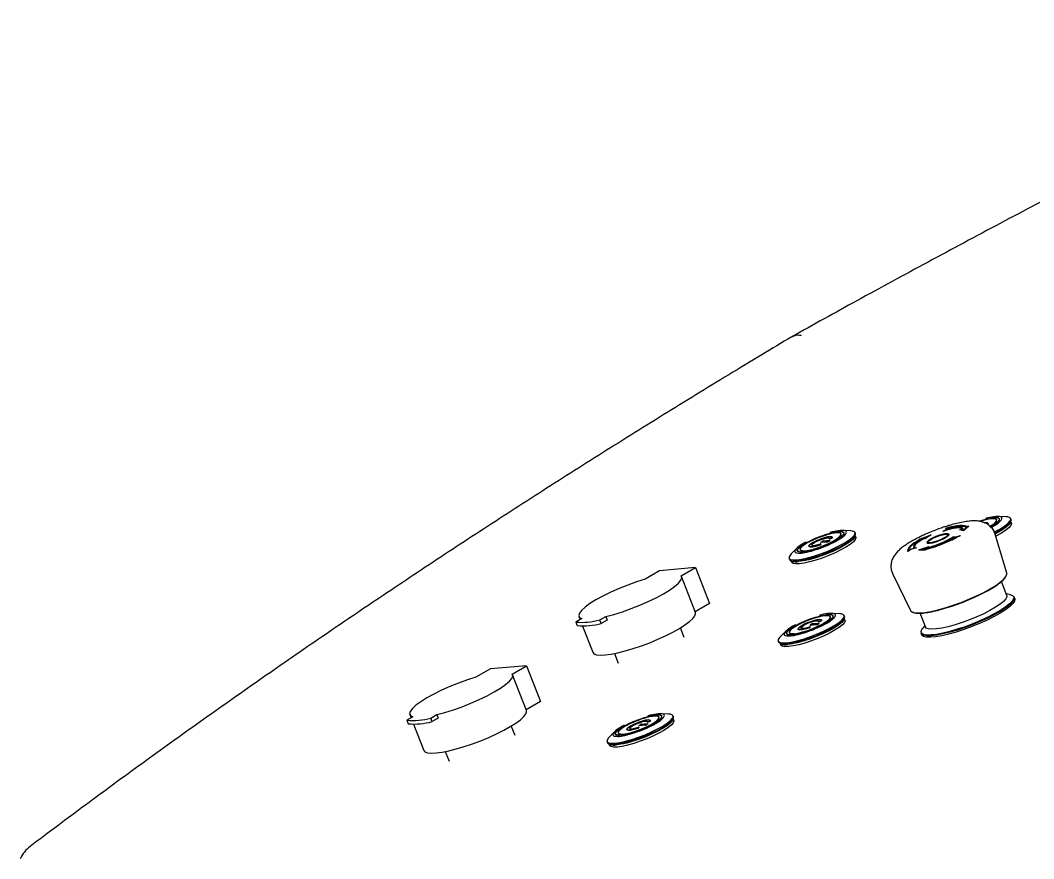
# Model space of a CAD drawing. Header units: millimetres. Extents: x -151 to 542, y -128 to 292.
# Drawn here: x 291.3 to 299.89, y 246.44 to 253.54 of the extents above; entities that cross this region are included whole.
import ezdxf

# ---------------------------------------------------------------- set-up
doc = ezdxf.new("R2010")
doc.units = ezdxf.units.MM

msp = doc.modelspace()

# ---------------------------------------------------------------- linework, layer by layer
at = {"color": 7, "linetype": 'Continuous', "lineweight": 25}
for p, q in [((299.65448, 249.33423), (299.58877, 249.33718)), ((299.33922, 249.25402), (299.29381, 249.2165)), ((299.33933, 249.25372), (299.29393, 249.2162)), ((299.33054, 249.25304), (299.32167, 249.24855)), ((299.32371, 249.24793), (299.33922, 249.25402)), ((299.33933, 249.25372), (299.33922, 249.25402)), ((299.57477, 249.30322), (299.57285, 249.30816)), ((299.6954, 249.31024), (299.69187, 249.31935)), ((299.69831, 249.2797), (299.693, 249.29339)), ((298.25667, 249.18422), (298.25475, 249.18916)), ((298.33637, 249.21523), (298.27066, 249.21819)), ((298.3773, 249.19124), (298.37376, 249.20035)), ((298.38021, 249.1607), (298.37489, 249.17439)), ((298.9202, 249.14501), (299.01754, 249.18176)), ((298.93802, 249.14948), (298.99792, 249.17209)), ((298.93904, 249.14951), (298.99677, 249.17131)), ((299.01754, 249.18176), (298.9659, 249.14659)), ((299.01766, 249.18146), (298.96602, 249.14629)), ((298.99792, 249.17209), (298.96614, 249.15045)), ((299.01754, 249.18176), (299.01766, 249.18146)), ((299.12117, 249.21096), (299.15465, 249.23075)), ((299.12129, 249.21066), (299.12117, 249.21096)), ((299.15465, 249.23075), (299.14016, 249.23621)), ((299.14016, 249.23621), (299.14028, 249.2359)), ((299.15439, 249.23059), (299.14028, 249.2359)), ((299.14241, 249.22044), (299.1654, 249.23403)), ((299.14381, 249.2209), (299.16552, 249.23373)), ((299.1654, 249.23403), (299.15551, 249.23775)), ((299.1654, 249.23403), (299.16552, 249.23373)), ((299.16893, 249.18625), (299.16881, 249.18656)), ((299.20521, 249.16141), (299.21209, 249.15658)), ((299.20521, 249.16141), (299.20533, 249.16111)), ((299.20533, 249.16111), (299.21221, 249.15628)), ((299.20988, 249.1684), (299.2199, 249.16136)), ((299.21209, 249.15658), (299.24343, 249.16651)), ((299.21221, 249.15628), (299.24184, 249.16566)), ((299.2199, 249.16136), (299.26584, 249.17591)), ((299.26168, 249.22354), (299.27719, 249.22964)), ((299.29381, 249.2165), (299.26168, 249.22354)), ((299.2618, 249.22324), (299.26168, 249.22354)), ((299.29393, 249.2162), (299.2618, 249.22324)), ((299.26584, 249.17591), (299.26596, 249.17561)), ((299.27509, 249.22654), (299.28658, 249.23106)), ((299.29486, 249.22221), (299.27509, 249.22654)), ((299.27566, 249.22642), (299.2867, 249.23076)), ((299.28615, 249.23484), (299.28603, 249.23514)), ((299.28615, 249.23484), (299.2867, 249.23076)), ((299.2867, 249.23076), (299.28658, 249.23106)), ((299.29381, 249.2165), (299.29393, 249.2162)), ((299.3228, 249.2453), (299.29486, 249.22221)), ((299.31567, 249.2425), (299.3228, 249.2453)), ((299.31567, 249.2425), (299.31579, 249.24219)), ((299.31579, 249.24219), (299.32199, 249.24463)), ((299.65876, 248.85642), (299.56176, 249.18561)), ((297.95216, 249.11057), (297.95739, 249.11322)), ((298.00738, 249.09411), (298.00896, 249.09004)), ((298.08432, 249.10092), (298.08356, 249.10288)), ((298.08358, 249.10279), (298.08372, 249.10058)), ((298.08513, 249.10337), (298.08528, 249.10116)), ((298.14065, 249.12254), (298.08554, 249.11761)), ((298.08633, 249.12056), (298.09458, 249.12532)), ((298.08672, 249.11829), (298.14183, 249.12322)), ((298.08735, 249.12065), (298.0956, 249.12541)), ((298.15951, 249.13343), (298.1044, 249.1285)), ((298.10558, 249.12918), (298.16069, 249.13411)), ((298.15888, 249.13107), (298.15063, 249.12631)), ((298.1599, 249.13116), (298.15165, 249.1264)), ((298.1583, 249.14746), (298.15655, 249.15198)), ((298.17266, 249.1516), (298.1634, 249.14855)), ((298.1729, 249.15207), (298.16364, 249.14902)), ((298.86936, 249.07657), (298.86947, 249.07627)), ((298.9154, 249.05289), (298.99917, 249.08102)), ((298.92934, 249.14533), (298.9202, 249.14501)), ((298.92032, 249.14471), (298.9202, 249.14501)), ((298.92876, 249.145), (298.92032, 249.14471)), ((298.93397, 249.05685), (298.98552, 249.07416)), ((298.94222, 249.14962), (298.93802, 249.14948)), ((298.94222, 249.14962), (298.94234, 249.14932)), ((298.9659, 249.14659), (298.95676, 249.14627)), ((298.95688, 249.14597), (298.95676, 249.14627)), ((298.96602, 249.14629), (298.95688, 249.14597)), ((298.96614, 249.15045), (298.95937, 249.15022)), ((298.96602, 249.14629), (298.9659, 249.14659)), ((298.98552, 249.07416), (298.9808, 249.06988)), ((298.98235, 249.11421), (298.98247, 249.11391)), ((298.99917, 249.08102), (298.9928, 249.07524)), ((298.99929, 249.08072), (298.99342, 249.07539)), ((298.99929, 249.08072), (298.99917, 249.08102)), ((299.21209, 249.15658), (299.21221, 249.15628)), ((297.87848, 249.06602), (297.83196, 249.01952)), ((297.88651, 249.04625), (297.88852, 249.04107)), ((297.9098, 249.05533), (297.91172, 249.05039)), ((298.81871, 249.04264), (298.81883, 249.04234)), ((298.82086, 249.03873), (298.81883, 249.04234)), ((298.8522, 249.05904), (298.82074, 249.03903)), ((298.82074, 249.03903), (298.82086, 249.03873)), ((298.85232, 249.05874), (298.82086, 249.03873)), ((298.84926, 249.06054), (298.8278, 249.0469)), ((298.87913, 249.0693), (298.84926, 249.06054)), ((298.8957, 249.07179), (298.8522, 249.05904)), ((298.85232, 249.05874), (298.8522, 249.05904)), ((298.89582, 249.07148), (298.85232, 249.05874)), ((298.89582, 249.07148), (298.8957, 249.07179)), ((298.96733, 249.05212), (298.9154, 249.05289)), ((298.9154, 249.05289), (298.91551, 249.05259)), ((298.96745, 249.05182), (298.91551, 249.05259)), ((298.96593, 249.05638), (298.93397, 249.05685)), ((298.98492, 249.07361), (298.93495, 249.05684)), ((298.96886, 249.05903), (298.96593, 249.05638)), ((298.9737, 249.0579), (298.96733, 249.05212)), ((298.96745, 249.05182), (298.96733, 249.05212)), ((298.97382, 249.0576), (298.96745, 249.05182)), ((298.97382, 249.0576), (298.9737, 249.0579)), ((298.98092, 249.06957), (298.9808, 249.06988)), ((297.02304, 248.90333), (296.71686, 248.87595)), ((296.90099, 248.83287), (297.02304, 248.90333)), ((297.02304, 248.90333), (297.1409, 248.59958)), ((297.81439, 248.98332), (297.81792, 248.97421)), ((297.83106, 248.96339), (297.83637, 248.9497)), ((296.71686, 248.87595), (296.5948, 248.80549)), ((297.02218, 248.52338), (296.90433, 248.82713)), ((298.69288, 248.84849), (298.84328, 248.54002)), ((299.65989, 248.66731), (299.61423, 248.78498)), ((299.6824, 248.67624), (299.65482, 248.68036)), ((299.72729, 248.64104), (299.72265, 248.65297)), ((297.1409, 248.59958), (297.01975, 248.52964)), ((296.03419, 248.48952), (296.04451, 248.46292)), ((296.21248, 248.4603), (296.2631, 248.48952)), ((296.2631, 248.48952), (296.27488, 248.45914)), ((298.16515, 248.48188), (298.16323, 248.48682)), ((298.24486, 248.51289), (298.17915, 248.51584)), ((298.28578, 248.4889), (298.28225, 248.49801)), ((298.92331, 248.51996), (298.96999, 248.39964)), ((296.05898, 248.47127), (296.00836, 248.44205)), ((296.00836, 248.44205), (296.02014, 248.41167)), ((296.06573, 248.40824), (296.15204, 248.18578)), ((296.22427, 248.42992), (296.21248, 248.4603)), ((296.27488, 248.45914), (296.22427, 248.42992)), ((296.92572, 248.31122), (296.89411, 248.39269)), ((297.86065, 248.40823), (297.86588, 248.41088)), ((297.91587, 248.39177), (297.91745, 248.3877)), ((297.9928, 248.39858), (297.99204, 248.40054)), ((297.99206, 248.40045), (297.99221, 248.39824)), ((297.99362, 248.40103), (297.99376, 248.39882)), ((298.04914, 248.4202), (297.99403, 248.41527)), ((297.99482, 248.41822), (298.00306, 248.42298)), ((297.9952, 248.41595), (298.05032, 248.42088)), ((297.99584, 248.41831), (298.00409, 248.42307)), ((298.068, 248.43108), (298.01288, 248.42616)), ((298.01406, 248.42684), (298.06917, 248.43177)), ((298.06736, 248.42873), (298.05911, 248.42397)), ((298.06838, 248.42882), (298.06013, 248.42406)), ((298.06679, 248.44512), (298.06503, 248.44964)), ((298.08114, 248.44926), (298.07188, 248.44621)), ((298.08139, 248.44973), (298.07213, 248.44667)), ((298.28869, 248.45836), (298.28338, 248.47205)), ((298.96493, 248.41269), (298.94735, 248.39105)), ((297.78697, 248.36368), (297.74044, 248.31718)), ((297.79499, 248.34391), (297.797, 248.33873)), ((297.81829, 248.35299), (297.8202, 248.34805)), ((298.93332, 248.34672), (298.93795, 248.33478)), ((297.72287, 248.28098), (297.72641, 248.27187)), ((297.73954, 248.26105), (297.74486, 248.24735)), ((296.33474, 248.17566), (296.36635, 248.09419)), ((295.28463, 248.04472), (295.16258, 247.97426)), ((295.59082, 248.0721), (295.28463, 248.04472)), ((295.46876, 248.00164), (295.59082, 248.0721)), ((295.59082, 248.0721), (295.70867, 247.76835)), ((295.58995, 247.69215), (295.4721, 247.9959)), ((295.70867, 247.76835), (295.58752, 247.69841)), ((294.62675, 247.64004), (294.57613, 247.61082)), ((294.60196, 247.6583), (294.61229, 247.63169)), ((294.78026, 247.62907), (294.83087, 247.65829)), ((294.79204, 247.5987), (294.78026, 247.62907)), ((294.84266, 247.62792), (294.79204, 247.5987)), ((294.83087, 247.65829), (294.84266, 247.62792)), ((296.71475, 247.63109), (296.71283, 247.63603)), ((296.79446, 247.66209), (296.72875, 247.66505)), ((296.83538, 247.6381), (296.83185, 247.64721)), ((296.83829, 247.60756), (296.83298, 247.62125)), ((294.57613, 247.61082), (294.58792, 247.58044)), ((294.6335, 247.57702), (294.71981, 247.35455)), ((295.49349, 247.47999), (295.46188, 247.56146)), ((296.41025, 247.55744), (296.41548, 247.56008)), ((296.46547, 247.54097), (296.46705, 247.5369)), ((296.5424, 247.54778), (296.54164, 247.54975)), ((296.54166, 247.54965), (296.54181, 247.54744)), ((296.54322, 247.55023), (296.54336, 247.54802)), ((296.59874, 247.5694), (296.54363, 247.56447)), ((296.54442, 247.56742), (296.55266, 247.57218)), ((296.5448, 247.56515), (296.59992, 247.57008)), ((296.54544, 247.56751), (296.55369, 247.57227)), ((296.6176, 247.58029), (296.56248, 247.57536)), ((296.56366, 247.57604), (296.61877, 247.58097)), ((296.61696, 247.57793), (296.60871, 247.57317)), ((296.61798, 247.57802), (296.60973, 247.57326)), ((296.61639, 247.59433), (296.61463, 247.59884)), ((296.63074, 247.59847), (296.62148, 247.59541)), ((296.63099, 247.59893), (296.62173, 247.59588)), ((296.33657, 247.51289), (296.29004, 247.46638)), ((296.34459, 247.49311), (296.3466, 247.48794)), ((296.36789, 247.50219), (296.3698, 247.49725)), ((296.27247, 247.43018), (296.27601, 247.42107)), ((296.28914, 247.41025), (296.29446, 247.39656)), ((294.90251, 247.34443), (294.93412, 247.26296))]:
    msp.add_line(p, q, dxfattribs=at)
at = {"color": 7, "linetype": 'Continuous', "lineweight": 25, "flags": 128}
for points in [[(299.55578, 249.20549), (299.56165, 249.20853), (299.6064, 249.23344), (299.6432, 249.25743), (299.67054, 249.27951), (299.6873, 249.29878), (299.6928, 249.31445), (299.68681, 249.32588), (299.66958, 249.3326), (299.65448, 249.33423)], [(299.32371, 249.24793), (299.31543, 249.25398), (299.30234, 249.25793), (299.28465, 249.2597), (299.26267, 249.25927), (299.23677, 249.25664), (299.20738, 249.25187), (299.175, 249.24501), (299.14016, 249.23621)], [(299.15551, 249.23775), (299.18679, 249.245), (299.21563, 249.25044), (299.24157, 249.25399), (299.26421, 249.25559), (299.28321, 249.25522), (299.29826, 249.25289), (299.30914, 249.24862), (299.31567, 249.2425)], [(299.15563, 249.23745), (299.18691, 249.24469), (299.21574, 249.25013), (299.24168, 249.25368), (299.26433, 249.25529), (299.28333, 249.25492), (299.29838, 249.25258), (299.30926, 249.24832), (299.31579, 249.24219)], [(299.42272, 249.29655), (299.44955, 249.30523), (299.49364, 249.31728), (299.53231, 249.32492), (299.56331, 249.32769), (299.58484, 249.32544), (299.59566, 249.31829), (299.59512, 249.30666), (299.58327, 249.29123), (299.56079, 249.27289), (299.52899, 249.25271), (299.52388, 249.24979)], [(299.51886, 249.25385), (299.53741, 249.26553), (299.56003, 249.2829), (299.57261, 249.29765), (299.57437, 249.30886), (299.5652, 249.31582), (299.54568, 249.31809), (299.51702, 249.31552), (299.48104, 249.30829), (299.43999, 249.29685), (299.43489, 249.29523)], [(299.49821, 249.27507), (299.4956, 249.28209), (299.48214, 249.28445), (299.47123, 249.28372)], [(299.69212, 249.29178), (299.6868, 249.27793), (299.67051, 249.25919), (299.64393, 249.23772), (299.60815, 249.2144), (299.56464, 249.19018), (299.56135, 249.18847)], [(299.56407, 249.19883), (299.56519, 249.19941), (299.60994, 249.22433), (299.64674, 249.24832), (299.67408, 249.2704), (299.69084, 249.28967), (299.69634, 249.30534), (299.6954, 249.31024)], [(299.69831, 249.2797), (299.69922, 249.27494), (299.69388, 249.2597), (299.67758, 249.24097), (299.651, 249.2195), (299.61522, 249.19618), (299.57171, 249.17195), (299.56657, 249.16929)], [(297.88194, 248.96937), (297.92327, 248.97519), (297.97158, 248.98578), (298.02491, 249.00071), (298.08108, 249.01937), (298.13777, 249.041), (298.19268, 249.06471), (298.24355, 249.08953), (298.2883, 249.11444), (298.32509, 249.13843), (298.35243, 249.16051), (298.3692, 249.17978), (298.3747, 249.19545), (298.36871, 249.20688), (298.35148, 249.2136), (298.33637, 249.21523)], [(297.88548, 248.96026), (297.9268, 248.96607), (297.97512, 248.97666), (298.02845, 248.99159), (298.08461, 249.01026), (298.14131, 249.03188), (298.19621, 249.05559), (298.24708, 249.08041), (298.29183, 249.10533), (298.32863, 249.12932), (298.35597, 249.1514), (298.37273, 249.17067), (298.37823, 249.18634), (298.3773, 249.19124)], [(297.95369, 249.11071), (297.99297, 249.13156), (298.03743, 249.15186), (298.0845, 249.17045), (298.13145, 249.18623), (298.17553, 249.19828), (298.2142, 249.20592), (298.2452, 249.20869), (298.26674, 249.20644), (298.27755, 249.19929), (298.27702, 249.18766), (298.26517, 249.17223), (298.24269, 249.15389), (298.21089, 249.13371), (298.17162, 249.11286), (298.12715, 249.09255), (298.08008, 249.07397), (298.03314, 249.05819), (297.98905, 249.04613), (297.95038, 249.0385), (297.91938, 249.03573), (297.89785, 249.03798), (297.88703, 249.04513), (297.88756, 249.05676), (297.89941, 249.07219), (297.92189, 249.09053), (297.95369, 249.11071)], [(298.37401, 249.17278), (298.3687, 249.15893), (298.3524, 249.14019), (298.32582, 249.11872), (298.29004, 249.0954), (298.24654, 249.07118), (298.19708, 249.04705), (298.1437, 249.024), (298.08858, 249.00297), (298.03398, 248.98483), (297.98213, 248.97031), (297.93516, 248.96001), (297.89498, 248.95436)], [(298.38021, 249.1607), (298.38112, 249.15594), (298.37577, 249.1407), (298.35947, 249.12197), (298.33289, 249.1005), (298.29712, 249.07718), (298.25361, 249.05295), (298.20415, 249.02882), (298.15077, 249.00577), (298.09565, 248.98474), (298.04105, 248.9666), (297.9892, 248.95208), (297.94223, 248.94179), (297.90205, 248.93614)], [(297.9503, 249.04601), (297.98287, 249.05095), (298.02169, 249.06036), (298.06432, 249.07366), (298.10808, 249.09001), (298.15022, 249.10838), (298.18809, 249.12763), (298.21931, 249.14653), (298.24192, 249.1639), (298.2545, 249.17865), (298.25626, 249.18986), (298.2471, 249.19682), (298.22757, 249.19909), (298.19892, 249.19653), (298.16293, 249.18929), (298.12189, 249.17785), (298.07835, 249.1629), (298.03506, 249.1454), (297.99474, 249.12645), (297.95992, 249.10722), (297.93279, 249.08894), (297.91505, 249.07275), (297.90782, 249.05967), (297.91156, 249.05051), (297.92602, 249.04586), (297.9503, 249.04601)], [(298.1801, 249.15607), (298.1775, 249.16309), (298.16403, 249.16545), (298.14124, 249.16288), (298.11173, 249.15567), (298.07886, 249.14464), (298.04638, 249.13106), (298.01799, 249.11646), (297.99694, 249.10252), (297.98563, 249.09082), (297.98534, 249.08271), (297.99612, 249.0791), (298.01672, 249.08041), (298.0448, 249.08649), (298.07716, 249.09664)], [(299.00487, 249.10956), (299.03008, 249.1139), (299.06078, 249.12263), (299.09326, 249.13472), (299.12361, 249.14869), (299.14817, 249.16287), (299.16397, 249.17554), (299.16911, 249.18517), (299.16297, 249.19062), (299.14629, 249.19121), (299.12109, 249.18687), (299.09039, 249.17814), (299.05791, 249.16605), (299.02756, 249.15208), (299.003, 249.1379), (298.9872, 249.12523), (298.98205, 249.1156), (298.98819, 249.11015), (299.00487, 249.10956)], [(299.01194, 249.11365), (298.99633, 249.11435), (298.99142, 249.11991), (298.99788, 249.1296), (299.01483, 249.14209), (299.03999, 249.1557), (299.06995, 249.16859), (299.10068, 249.17903), (299.12801, 249.18559), (299.14827, 249.1874), (299.1587, 249.18421), (299.15792, 249.17646), (299.14601, 249.16518), (299.12459, 249.1519), (299.09655, 249.13842), (299.06568, 249.12655), (299.03615, 249.11791), (299.01194, 249.11365)], [(298.9918, 249.11753), (298.99154, 249.11961), (298.998, 249.12929), (299.01495, 249.14178), (299.04011, 249.1554), (299.07007, 249.16829), (299.1008, 249.17872), (299.12813, 249.18529), (299.14838, 249.1871), (299.15882, 249.18391), (299.15961, 249.18264)], [(299.16893, 249.18625), (299.16923, 249.18487), (299.16409, 249.17523), (299.14829, 249.16256), (299.12373, 249.14839), (299.09338, 249.13441), (299.0609, 249.12233), (299.0302, 249.1136), (299.00499, 249.10926)], [(299.27719, 249.22964), (299.27343, 249.23561), (299.26413, 249.23924), (299.2496, 249.24041), (299.23035, 249.23909), (299.20703, 249.23532), (299.18044, 249.22922), (299.15149, 249.22101), (299.12117, 249.21096)], [(299.27682, 249.23122), (299.27354, 249.2353), (299.26424, 249.23893), (299.24972, 249.24011), (299.23047, 249.23879), (299.20715, 249.23502), (299.18056, 249.22892), (299.15161, 249.22071), (299.12129, 249.21066)], [(299.28658, 249.23106), (299.28446, 249.23772), (299.27696, 249.2422), (299.26431, 249.24434), (299.2469, 249.2441), (299.22529, 249.24147), (299.20013, 249.23654), (299.17222, 249.22946), (299.14241, 249.22044)], [(298.07771, 249.10211), (298.04875, 249.09329), (298.02494, 249.08891), (298.00994, 249.08965), (298.00607, 249.09539), (298.01392, 249.10526), (298.03228, 249.11774), (298.05833, 249.1309), (298.08806, 249.14272), (298.1169, 249.1514), (298.14043, 249.15558), (298.15501, 249.15463), (298.15842, 249.1487)], [(298.08358, 249.10279), (298.08345, 249.10302), (298.08311, 249.10317), (298.08257, 249.10322), (298.08185, 249.10317), (298.08097, 249.10303), (298.07996, 249.1028), (298.07886, 249.10249), (298.07771, 249.10211)], [(298.08735, 249.12065), (298.08651, 249.12013), (298.08586, 249.11964), (298.08542, 249.1192), (298.08521, 249.11883), (298.08525, 249.11855), (298.08552, 249.11836), (298.08601, 249.11827), (298.08672, 249.11829)], [(298.15842, 249.1487), (298.15843, 249.14843), (298.15866, 249.14823), (298.15909, 249.14813), (298.15972, 249.14813), (298.16052, 249.14822), (298.16146, 249.1484), (298.16252, 249.14867), (298.16364, 249.14902)], [(298.15888, 249.13107), (298.15972, 249.13159), (298.16037, 249.13208), (298.16081, 249.13252), (298.16102, 249.13289), (298.16098, 249.13317), (298.16071, 249.13336), (298.16022, 249.13344), (298.15951, 249.13343)], [(298.92934, 249.14533), (298.90083, 249.12855), (298.87592, 249.11225), (298.85505, 249.09673), (298.83856, 249.08223), (298.82672, 249.069), (298.81974, 249.05726), (298.81774, 249.04722), (298.82074, 249.03903)], [(298.8278, 249.0469), (298.82748, 249.05545), (298.83163, 249.0656), (298.84019, 249.07717), (298.85303, 249.09), (298.86994, 249.10389), (298.89067, 249.1186), (298.91489, 249.13393), (298.94222, 249.14962)], [(298.82792, 249.04659), (298.8276, 249.05515), (298.83175, 249.06529), (298.84031, 249.07687), (298.85315, 249.0897), (298.87006, 249.10358), (298.89079, 249.1183), (298.91501, 249.13363), (298.94234, 249.14932)], [(298.95937, 249.15022), (298.93373, 249.13661), (298.91153, 249.12325), (298.89344, 249.11055), (298.88004, 249.09889), (298.87173, 249.08865), (298.86877, 249.08013), (298.87127, 249.07362), (298.87913, 249.0693)], [(298.87925, 249.06899), (298.87138, 249.07331), (298.86947, 249.07627)], [(298.95688, 249.14597), (298.93239, 249.13249), (298.91173, 249.11941), (298.89559, 249.10717), (298.88453, 249.09619), (298.87893, 249.08685), (298.8788, 249.07989)], [(298.95676, 249.14627), (298.93227, 249.1328), (298.91161, 249.11972), (298.89547, 249.10747), (298.88441, 249.09649), (298.87881, 249.08715), (298.87886, 249.07976), (298.88455, 249.07458), (298.8957, 249.07179)], [(299.00499, 249.10926), (298.98831, 249.10985), (298.98247, 249.11391)], [(297.83196, 249.01952), (297.82596, 249.01312), (297.81477, 248.99556), (297.81502, 248.98194), (297.82669, 248.97282), (297.84931, 248.96857), (297.88194, 248.96937)], [(297.81792, 248.97421), (297.81855, 248.97283), (297.83022, 248.96371), (297.85284, 248.95946), (297.88548, 248.96026)], [(297.90205, 248.93614), (297.87032, 248.93536), (297.84833, 248.93949), (297.83698, 248.94835), (297.83637, 248.9497)], [(296.2631, 248.48952), (296.3312, 248.50751), (296.40329, 248.52985), (296.47728, 248.5559), (296.55104, 248.58491), (296.62244, 248.61603), (296.68941, 248.64838), (296.75004, 248.68101), (296.80256, 248.71299), (296.84547, 248.74339), (296.87751, 248.77133), (296.89778, 248.79602), (296.90568, 248.81673), (296.90099, 248.83287)], [(299.51829, 248.7237), (299.56555, 248.75276), (299.60421, 248.78038), (299.63322, 248.8058), (299.65179, 248.82832), (299.65941, 248.84734), (299.65876, 248.85642)], [(296.5948, 248.80549), (296.52223, 248.78244), (296.44812, 248.75581), (296.37463, 248.72637), (296.30386, 248.69496), (296.23787, 248.6625), (296.17856, 248.62991), (296.12763, 248.59815), (296.08656, 248.56812), (296.05654, 248.54069), (296.03843, 248.51666), (296.03275, 248.49672), (296.03966, 248.48144), (296.05898, 248.47127)], [(298.84328, 248.54002), (298.84498, 248.53716), (298.85957, 248.52661), (298.88483, 248.52077), (298.92006, 248.51982), (298.9643, 248.52378), (299.01634, 248.53253), (299.07477, 248.54585), (299.13799, 248.56336), (299.20428, 248.5846), (299.27183, 248.60898), (299.33879, 248.63583), (299.40335, 248.66442), (299.46373, 248.69398), (299.51829, 248.7237)], [(299.6824, 248.67624), (299.68562, 248.67571), (299.70733, 248.66848), (299.71808, 248.65655), (299.71754, 248.64025), (299.70575, 248.62006), (299.68303, 248.59655), (299.65004, 248.57041), (299.60772, 248.54239), (299.55731, 248.51328), (299.50024, 248.48394), (299.43816, 248.45519), (299.37285, 248.42788), (299.3062, 248.40278), (299.24011, 248.38062), (299.1765, 248.36204), (299.11719, 248.34757), (299.06389, 248.33762), (299.01812, 248.33248), (298.98122, 248.33231), (298.95424, 248.3371), (298.93795, 248.34671), (298.93282, 248.36088), (298.93901, 248.37919), (298.94735, 248.39105)], [(299.72265, 248.65297), (299.72281, 248.65256), (299.72227, 248.63615), (299.71039, 248.61582), (299.68751, 248.59215), (299.65429, 248.56582), (299.61168, 248.5376), (299.5609, 248.50829), (299.50343, 248.47873), (299.44091, 248.44979), (299.37514, 248.42228), (299.30802, 248.39701), (299.24147, 248.37469), (299.17741, 248.35598), (299.11768, 248.3414), (299.064, 248.33138), (299.01791, 248.32621), (298.98075, 248.32603), (298.95357, 248.33086), (298.93717, 248.34054), (298.93332, 248.34672)], [(299.65989, 248.66731), (299.66062, 248.65664), (299.65203, 248.63864), (299.6326, 248.61726), (299.60295, 248.59318), (299.56406, 248.56719), (299.51715, 248.54011), (299.46375, 248.51282), (299.40556, 248.48619), (299.34446, 248.46108), (299.28241, 248.4383), (299.22141, 248.41858), (299.16341, 248.40255), (299.11029, 248.39073), (299.06374, 248.3835), (299.02526, 248.38108), (298.9961, 248.38357), (298.97718, 248.39087), (298.96999, 248.39964)], [(299.72729, 248.64104), (299.72837, 248.63692), (299.72499, 248.61948), (299.71031, 248.59825), (299.68477, 248.57385), (299.6491, 248.54697), (299.60433, 248.5184), (299.55173, 248.48895), (299.49284, 248.45947), (299.42933, 248.43081), (299.36304, 248.40379), (299.29588, 248.37919), (299.22978, 248.35772), (299.16663, 248.33999), (299.10826, 248.32652), (299.05634, 248.31769), (299.01237, 248.31376), (298.97761, 248.31484), (298.95307, 248.32089), (298.93944, 248.33176), (298.93795, 248.33478)], [(296.15204, 248.18578), (296.16215, 248.17401), (296.18364, 248.16579), (296.21558, 248.16245), (296.25713, 248.16408), (296.30721, 248.17064), (296.36453, 248.18196), (296.42762, 248.19775), (296.49483, 248.21759), (296.56442, 248.24097), (296.6346, 248.2673), (296.70356, 248.29588), (296.7695, 248.32598), (296.83072, 248.35682), (296.88564, 248.3876), (296.93284, 248.41753), (296.9711, 248.44583), (296.99942, 248.47177), (297.01707, 248.49468), (297.0236, 248.51396), (297.02218, 248.52338)], [(297.79043, 248.26703), (297.83175, 248.27285), (297.88007, 248.28343), (297.9334, 248.29837), (297.98956, 248.31703), (298.04626, 248.33866), (298.10116, 248.36237), (298.15203, 248.38719), (298.19678, 248.4121), (298.23358, 248.43609), (298.26092, 248.45817), (298.27768, 248.47744), (298.28318, 248.49311), (298.27719, 248.50454), (298.25996, 248.51126), (298.24486, 248.51289)], [(297.79396, 248.25792), (297.83529, 248.26373), (297.8836, 248.27432), (297.93693, 248.28925), (297.9931, 248.30791), (298.04979, 248.32954), (298.1047, 248.35325), (298.15557, 248.37807), (298.20032, 248.40299), (298.23711, 248.42698), (298.26445, 248.44906), (298.28122, 248.46833), (298.28672, 248.484), (298.28578, 248.4889)], [(297.86218, 248.40837), (297.90145, 248.42922), (297.94591, 248.44952), (297.99299, 248.46811), (298.03993, 248.48388), (298.08402, 248.49594), (298.12268, 248.50358), (298.15369, 248.50635), (298.17522, 248.5041), (298.18603, 248.49695), (298.1855, 248.48532), (298.17365, 248.46989), (298.15117, 248.45155), (298.11937, 248.43137), (298.0801, 248.41052), (298.03564, 248.39021), (297.98856, 248.37163), (297.94162, 248.35585), (297.89753, 248.34379), (297.85887, 248.33616), (297.82786, 248.33338), (297.80633, 248.33564), (297.79552, 248.34279), (297.79605, 248.35442), (297.8079, 248.36985), (297.83038, 248.38819), (297.86218, 248.40837)], [(297.85878, 248.34367), (297.89136, 248.34861), (297.93018, 248.35802), (297.97281, 248.37132), (298.01656, 248.38767), (298.0587, 248.40604), (298.09657, 248.42528), (298.12779, 248.44419), (298.15041, 248.46156), (298.16299, 248.47631), (298.16475, 248.48752), (298.15558, 248.49448), (298.13605, 248.49675), (298.1074, 248.49418), (298.07142, 248.48695), (298.03037, 248.47551), (297.98683, 248.46056), (297.94354, 248.44306), (297.90322, 248.42411), (297.8684, 248.40488), (297.84127, 248.3866), (297.82353, 248.37041), (297.81631, 248.35733), (297.82004, 248.34817), (297.8345, 248.34352), (297.85878, 248.34367)], [(298.2825, 248.47044), (298.27718, 248.45659), (298.26089, 248.43785), (298.23431, 248.41638), (298.19853, 248.39306), (298.15502, 248.36884), (298.10557, 248.34471), (298.05219, 248.32166), (297.99707, 248.30063), (297.94246, 248.28248), (297.89061, 248.26797), (297.84364, 248.25767), (297.80346, 248.25202)], [(298.28869, 248.45836), (298.2896, 248.4536), (298.28425, 248.43836), (298.26796, 248.41963), (298.24138, 248.39816), (298.2056, 248.37484), (298.16209, 248.35061), (298.11264, 248.32648), (298.05926, 248.30343), (298.00414, 248.2824), (297.94953, 248.26426), (297.89768, 248.24974), (297.85071, 248.23945), (297.81054, 248.2338)], [(298.08859, 248.45372), (298.08598, 248.46075), (298.07252, 248.46311), (298.04973, 248.46054), (298.02021, 248.45333), (297.98734, 248.4423), (297.95486, 248.42871), (297.92648, 248.41412), (297.90543, 248.40018), (297.89411, 248.38848), (297.89383, 248.38037), (297.9046, 248.37676), (297.9252, 248.37807), (297.95329, 248.38415), (297.98564, 248.3943)], [(297.9862, 248.39977), (297.95723, 248.39095), (297.93342, 248.38657), (297.91843, 248.38731), (297.91456, 248.39305), (297.92241, 248.40292), (297.94076, 248.4154), (297.96681, 248.42856), (297.99654, 248.44038), (298.02539, 248.44905), (298.04891, 248.45324), (298.0635, 248.45229), (298.0669, 248.44636)], [(297.99206, 248.40045), (297.99193, 248.40068), (297.99159, 248.40083), (297.99105, 248.40088), (297.99033, 248.40083), (297.98945, 248.40069), (297.98845, 248.40046), (297.98735, 248.40015), (297.9862, 248.39977)], [(297.99584, 248.41831), (297.99499, 248.41778), (297.99434, 248.41729), (297.9939, 248.41686), (297.9937, 248.41649), (297.99373, 248.41621), (297.994, 248.41602), (297.9945, 248.41593), (297.9952, 248.41595)], [(298.0669, 248.44636), (298.06691, 248.44608), (298.06714, 248.44589), (298.06758, 248.44579), (298.06821, 248.44579), (298.06901, 248.44588), (298.06995, 248.44606), (298.071, 248.44633), (298.07213, 248.44667)], [(298.06736, 248.42873), (298.06821, 248.42925), (298.06886, 248.42974), (298.06929, 248.43018), (298.0695, 248.43055), (298.06947, 248.43083), (298.0692, 248.43102), (298.0687, 248.4311), (298.068, 248.43108)], [(297.74044, 248.31718), (297.73444, 248.31077), (297.72326, 248.29322), (297.7235, 248.2796), (297.73517, 248.27048), (297.75779, 248.26623), (297.79043, 248.26703)], [(297.72641, 248.27187), (297.72704, 248.27048), (297.73871, 248.26137), (297.76133, 248.25712), (297.79396, 248.25792)], [(297.81054, 248.2338), (297.7788, 248.23302), (297.75681, 248.23715), (297.74547, 248.24601), (297.74486, 248.24735)], [(295.16258, 247.97426), (295.09, 247.95121), (295.01589, 247.92458), (294.9424, 247.89514), (294.87163, 247.86373), (294.80564, 247.83127), (294.74633, 247.79868), (294.6954, 247.76692), (294.65434, 247.73689), (294.62431, 247.70947), (294.6062, 247.68544), (294.60052, 247.66549), (294.60744, 247.65021), (294.62675, 247.64004)], [(294.83087, 247.65829), (294.89898, 247.67628), (294.97106, 247.69863), (295.04505, 247.72468), (295.11881, 247.75368), (295.19021, 247.78481), (295.25719, 247.81715), (295.31781, 247.84978), (295.37033, 247.88176), (295.41324, 247.91216), (295.44529, 247.94011), (295.46555, 247.96479), (295.47346, 247.9855), (295.46876, 248.00164)], [(294.71981, 247.35455), (294.72992, 247.34278), (294.75142, 247.33456), (294.78335, 247.33122), (294.8249, 247.33285), (294.87498, 247.33941), (294.93231, 247.35073), (294.99539, 247.36652), (295.0626, 247.38636), (295.13219, 247.40975), (295.20238, 247.43607), (295.27133, 247.46465), (295.33727, 247.49475), (295.3985, 247.52559), (295.45342, 247.55638), (295.50062, 247.5863), (295.53887, 247.6146), (295.56719, 247.64054), (295.58484, 247.66345), (295.59137, 247.68273), (295.58995, 247.69215)], [(296.34003, 247.41623), (296.38135, 247.42205), (296.42967, 247.43264), (296.483, 247.44757), (296.53916, 247.46623), (296.59586, 247.48786), (296.65076, 247.51157), (296.70163, 247.53639), (296.74638, 247.5613), (296.78318, 247.58529), (296.81052, 247.60738), (296.82728, 247.62664), (296.83278, 247.64231), (296.82679, 247.65374), (296.80956, 247.66046), (296.79446, 247.66209)], [(296.34356, 247.40712), (296.38489, 247.41294), (296.4332, 247.42352), (296.48653, 247.43846), (296.5427, 247.45712), (296.59939, 247.47875), (296.6543, 247.50246), (296.70517, 247.52728), (296.74992, 247.55219), (296.78671, 247.57618), (296.81405, 247.59826), (296.83082, 247.61753), (296.83632, 247.6332), (296.83538, 247.6381)], [(296.41178, 247.55757), (296.45105, 247.57842), (296.49551, 247.59873), (296.54259, 247.61731), (296.58953, 247.63309), (296.63362, 247.64515), (296.67228, 247.65278), (296.70329, 247.65555), (296.72482, 247.6533), (296.73563, 247.64615), (296.7351, 247.63452), (296.72325, 247.61909), (296.70077, 247.60075), (296.66897, 247.58057), (296.6297, 247.55972), (296.58524, 247.53942), (296.53816, 247.52083), (296.49122, 247.50505), (296.44713, 247.493), (296.40847, 247.48536), (296.37746, 247.48259), (296.35593, 247.48484), (296.34512, 247.49199), (296.34565, 247.50362), (296.3575, 247.51905), (296.37998, 247.53739), (296.41178, 247.55757)], [(296.8321, 247.61964), (296.82678, 247.60579), (296.81049, 247.58705), (296.78391, 247.56559), (296.74813, 247.54226), (296.70462, 247.51804), (296.65517, 247.49391), (296.60179, 247.47086), (296.54667, 247.44983), (296.49206, 247.43169), (296.44021, 247.41717), (296.39324, 247.40688), (296.35306, 247.40122)], [(296.40838, 247.49287), (296.44096, 247.49781), (296.47978, 247.50722), (296.52241, 247.52052), (296.56616, 247.53687), (296.6083, 247.55525), (296.64617, 247.57449), (296.67739, 247.59339), (296.70001, 247.61076), (296.71259, 247.62552), (296.71435, 247.63672), (296.70518, 247.64368), (296.68565, 247.64595), (296.657, 247.64339), (296.62102, 247.63616), (296.57997, 247.62471), (296.53643, 247.60977), (296.49314, 247.59227), (296.45282, 247.57331), (296.418, 247.55409), (296.39087, 247.5358), (296.37313, 247.51961), (296.36591, 247.50653), (296.36964, 247.49737), (296.3841, 247.49272), (296.40838, 247.49287)], [(296.83829, 247.60756), (296.8392, 247.6028), (296.83385, 247.58756), (296.81756, 247.56883), (296.79098, 247.54736), (296.7552, 247.52404), (296.71169, 247.49982), (296.66224, 247.47568), (296.60886, 247.45263), (296.55374, 247.43161), (296.49913, 247.41346), (296.44729, 247.39895), (296.40031, 247.38865), (296.36014, 247.383)], [(296.63819, 247.60293), (296.63558, 247.60995), (296.62212, 247.61232), (296.59933, 247.60974), (296.56981, 247.60253), (296.53694, 247.59151), (296.50446, 247.57792), (296.47608, 247.56332), (296.45503, 247.54938), (296.44371, 247.53769), (296.44343, 247.52957), (296.4542, 247.52596), (296.4748, 247.52727), (296.50289, 247.53335), (296.53524, 247.5435)], [(296.5358, 247.54898), (296.50683, 247.54015), (296.48302, 247.53577), (296.46803, 247.53651), (296.46416, 247.54226), (296.47201, 247.55213), (296.49036, 247.5646), (296.51641, 247.57776), (296.54614, 247.58959), (296.57499, 247.59826), (296.59851, 247.60244), (296.6131, 247.6015), (296.6165, 247.59556)], [(296.54166, 247.54965), (296.54153, 247.54989), (296.54119, 247.55003), (296.54065, 247.55008), (296.53993, 247.55003), (296.53905, 247.54989), (296.53805, 247.54967), (296.53695, 247.54936), (296.5358, 247.54898)], [(296.54544, 247.56751), (296.54459, 247.56699), (296.54394, 247.5665), (296.5435, 247.56606), (296.5433, 247.56569), (296.54333, 247.56541), (296.5436, 247.56522), (296.5441, 247.56514), (296.5448, 247.56515)], [(296.6165, 247.59556), (296.61651, 247.59529), (296.61674, 247.5951), (296.61718, 247.595), (296.61781, 247.59499), (296.61861, 247.59508), (296.61955, 247.59526), (296.6206, 247.59553), (296.62173, 247.59588)], [(296.61696, 247.57793), (296.61781, 247.57846), (296.61846, 247.57895), (296.61889, 247.57938), (296.6191, 247.57975), (296.61907, 247.58003), (296.6188, 247.58022), (296.6183, 247.58031), (296.6176, 247.58029)], [(296.29004, 247.46638), (296.28404, 247.45998), (296.27286, 247.44242), (296.2731, 247.4288), (296.28477, 247.41968), (296.30739, 247.41543), (296.34003, 247.41623)], [(296.27601, 247.42107), (296.27664, 247.41969), (296.28831, 247.41057), (296.31093, 247.40632), (296.34356, 247.40712)], [(296.36014, 247.383), (296.3284, 247.38222), (296.30641, 247.38635), (296.29507, 247.39522), (296.29446, 247.39656)]]:
    msp.add_lwpolyline(points, dxfattribs=at)
at = {"color": 7, "linetype": 'Continuous', "lineweight": 25}
for centre, radius, start, end in [((298.61393, 250.3703), 1.35846, 285.145765, 297.606606), ((298.60405, 250.39357), 1.38588, 285.469659, 298.52394), ((298.60417, 250.39327), 1.38588, 285.469659, 298.52394), ((298.80939, 249.81092), 0.76062, 283.023741, 301.358599), ((298.80951, 249.81062), 0.76062, 283.023741, 301.358599), ((298.83447, 249.74365), 0.68691, 283.326844, 303.128819), ((298.07474, 249.1081), 0.01171, 281.926881, 320.079835), ((298.10828, 249.10335), 0.02544, 98.777932, 119.890465), ((298.13795, 249.14837), 0.02544, 278.777932, 299.890465), ((298.16953, 249.16661), 0.01493, 283.05265, 315.071459), ((297.87457, 249.0532), 0.10093, 248.964281, 281.667818), ((296.05987, 249.01648), 0.57673, 264.875369, 285.343667), ((296.07166, 248.9861), 0.57673, 264.875369, 285.343667), ((297.98322, 248.40576), 0.01171, 281.926881, 320.079835), ((298.01676, 248.40101), 0.02544, 98.777932, 119.890465), ((298.04643, 248.44602), 0.02544, 278.777932, 299.890465), ((298.07802, 248.46427), 0.01493, 283.05265, 315.071459), ((297.78305, 248.35086), 0.10093, 248.964281, 281.667818), ((294.62765, 248.18525), 0.57673, 264.875369, 285.343667), ((294.63943, 248.15487), 0.57673, 264.875369, 285.343667), ((296.53282, 247.55496), 0.01171, 281.926881, 320.079835), ((296.56636, 247.55022), 0.02544, 98.777932, 119.890465), ((296.59604, 247.59523), 0.02544, 278.777932, 299.890465), ((296.62762, 247.61347), 0.01493, 283.05265, 315.071459), ((296.33265, 247.50007), 0.10093, 248.964281, 281.667818), ((291.54517, 246.3274), 0.26667, 127.065109, 155.809725)]:
    msp.add_arc(centre, radius, start, end, dxfattribs=at)
for points, knots in [([(302.99664, 253.54139), (302.91756, 253.50315), (302.62156, 253.36), (302.11497, 253.10968), (301.47701, 252.79051), (300.84585, 252.46913), (300.22111, 252.14578), (299.60295, 251.82047), (298.99162, 251.49319), (298.40328, 251.17334), (298.02223, 250.96168), (297.83999, 250.86045)], [0, 0, 0, 0, 0.0440338, 0.1648347, 0.285617, 0.4063832, 0.5271358, 0.6478774, 0.7686106, 0.889338, 1, 1, 1, 1]), ([(297.83745, 250.85909), (297.75316, 250.8086), (297.48038, 250.6452), (297.02459, 250.36774), (296.47275, 250.02621), (295.92853, 249.68318), (295.39183, 249.33874), (294.86276, 248.99291), (294.34141, 248.64575), (293.82784, 248.29732), (293.32215, 247.94764), (292.82435, 247.59679), (292.33472, 247.24478), (291.85379, 246.89265), (291.54051, 246.65739), (291.38445, 246.54019)], [0, 0, 0, 0, 0.0359215, 0.1162361, 0.1965582, 0.2768904, 0.3572343, 0.4375917, 0.5179643, 0.5983538, 0.6787619, 0.7591902, 0.8396404, 0.9201141, 1, 1, 1, 1]), ([(297.91782, 250.86871), (297.91723, 250.86884), (297.90116, 250.87249), (297.87128, 250.87542), (297.84937, 250.86251), (297.83894, 250.85637)], [0, 0, 0, 0, 0.0194848, 0.53326, 1, 1, 1, 1]), ([(299.56539, 249.33646), (299.54499, 249.33413), (299.51995, 249.33127), (299.48578, 249.32064), (299.47943, 249.31867)], [0, 0, 0, 0, 0.8144113, 1, 1, 1, 1]), ([(299.52662, 249.24556), (299.5323, 249.24837), (299.56318, 249.26368), (299.59978, 249.29078), (299.6237, 249.3194), (299.61399, 249.33718), (299.58159, 249.3367), (299.56539, 249.33646)], [0, 0, 0, 0, 0.0532748, 0.2899561, 0.5266374, 0.7633187, 1, 1, 1, 1]), ([(299.56117, 249.18559), (299.55742, 249.19638), (299.5492, 249.22002), (299.52538, 249.24973), (299.49535, 249.2732), (299.46162, 249.2887), (299.42347, 249.29768), (299.38357, 249.29999), (299.33885, 249.2973), (299.28968, 249.29011), (299.23744, 249.27886), (299.18894, 249.26591), (299.14865, 249.25372), (299.11056, 249.24115), (299.07772, 249.22946), (299.05637, 249.22127), (299.04915, 249.21851)], [0, 0, 0, 0, 0.0554115, 0.1214813, 0.1838137, 0.2487995, 0.3222582, 0.4178365, 0.5056599, 0.6020338, 0.7035627, 0.7842681, 0.845126, 0.8988315, 0.9657785, 1, 1, 1, 1]), ([(299.51369, 249.25134), (299.5291, 249.26107), (299.55994, 249.28054), (299.57727, 249.30331), (299.56898, 249.31683), (299.53445, 249.31848), (299.48651, 249.31058), (299.44945, 249.29876), (299.43466, 249.29405)], [0, 0, 0, 0, 0.1765507, 0.3531015, 0.5296522, 0.706203, 0.8827537, 1, 1, 1, 1]), ([(299.46929, 249.28396), (299.4695, 249.284), (299.47773, 249.28562), (299.48861, 249.28535), (299.50001, 249.2829), (299.49984, 249.27804), (299.49976, 249.2756)], [0, 0, 0, 0, 0.00886756, 0.33924504, 0.66962252, 1, 1, 1, 1]), ([(299.53858, 249.32577), (299.54269, 249.32656), (299.56766, 249.33132), (299.59085, 249.32894), (299.59379, 249.32002), (299.5949, 249.31664)], [0, 0, 0, 0, 0.1091309, 0.6625001, 1, 1, 1, 1]), ([(298.24728, 249.21746), (298.22689, 249.21513), (298.20185, 249.21227), (298.16767, 249.20164), (298.16133, 249.19967)], [0, 0, 0, 0, 0.8144113, 1, 1, 1, 1]), ([(298.22047, 249.20677), (298.22459, 249.20756), (298.24955, 249.21232), (298.27274, 249.20994), (298.27568, 249.20102), (298.27679, 249.19764)], [0, 0, 0, 0, 0.1091309, 0.6625001, 1, 1, 1, 1]), ([(299.04915, 249.21851), (299.02885, 249.21038), (299.00044, 249.19902), (298.96018, 249.18114), (298.92738, 249.16578), (298.89065, 249.14725), (298.8551, 249.12781), (298.82124, 249.10752), (298.78976, 249.08651), (298.76065, 249.06432), (298.73381, 249.03995), (298.71065, 249.01296), (298.69237, 248.98226), (298.6806, 248.94912), (298.67652, 248.91321), (298.68011, 248.87821), (298.68961, 248.85775), (298.69378, 248.84877)], [0, 0, 0, 0, 0.0965815, 0.135119, 0.1984922, 0.2629475, 0.3310131, 0.4009925, 0.4726786, 0.5465091, 0.6240386, 0.7042326, 0.7703821, 0.8305378, 0.8904831, 0.9519628, 1, 1, 1, 1]), ([(297.96106, 249.12038), (297.95365, 249.11673), (297.92091, 249.10057), (297.88279, 249.07263), (297.85901, 249.04402), (297.86869, 249.02624), (297.9011, 249.02672), (297.9173, 249.02696)], [0, 0, 0, 0, 0.0681651, 0.3011238, 0.5340825, 0.7670413, 1, 1, 1, 1]), ([(297.89255, 248.95691), (297.91911, 248.96091), (297.97224, 248.9689), (298.05886, 248.99407), (298.10794, 249.01418), (298.1217, 249.01982)], [0, 0, 0, 0, 0.4184849, 0.8369699, 1, 1, 1, 1]), ([(297.83816, 248.96211), (297.83857, 248.96134), (297.84277, 248.95336), (297.86894, 248.95522), (297.89255, 248.95691)], [0, 0, 0, 0, 0.09745237, 1, 1, 1, 1]), ([(299.5163, 248.71805), (299.53529, 248.72948), (299.57328, 248.75235), (299.61452, 248.78396), (299.64057, 248.80856), (299.64622, 248.8203), (299.64818, 248.82438)], [0, 0, 0, 0, 0.2831631, 0.5663263, 0.8494894, 1, 1, 1, 1]), ([(298.8635, 248.52754), (298.86547, 248.52592), (298.87266, 248.51997), (298.90058, 248.51649), (298.94572, 248.5174), (299.00362, 248.52552), (299.07082, 248.54002), (299.14507, 248.56048), (299.22342, 248.58609), (299.30295, 248.61587), (299.38033, 248.64865), (299.45354, 248.68325), (299.49538, 248.70645), (299.5163, 248.71805)], [0, 0, 0, 0, 0.03629011, 0.1326611, 0.22903209, 0.32540308, 0.42177407, 0.51814506, 0.61451604, 0.71088703, 0.80725802, 0.90362901, 1, 1, 1, 1]), ([(298.15577, 248.51512), (298.13537, 248.51279), (298.11033, 248.50993), (298.07616, 248.4993), (298.06981, 248.49733)], [0, 0, 0, 0, 0.81441132, 1, 1, 1, 1]), ([(298.12896, 248.50443), (298.13307, 248.50521), (298.15804, 248.50997), (298.18123, 248.5076), (298.18416, 248.49868), (298.18528, 248.49529)], [0, 0, 0, 0, 0.1091309, 0.6625001, 1, 1, 1, 1]), ([(297.86904, 248.41779), (297.8618, 248.41421), (297.82925, 248.39815), (297.79129, 248.37029), (297.76749, 248.34168), (297.77717, 248.3239), (297.80958, 248.32438), (297.82578, 248.32462)], [0, 0, 0, 0, 0.0666772, 0.3000079, 0.5333386, 0.7666693, 1, 1, 1, 1]), ([(297.80103, 248.25457), (297.8276, 248.25856), (297.88072, 248.26656), (297.96734, 248.29172), (298.01643, 248.31184), (298.03019, 248.31748)], [0, 0, 0, 0, 0.4184849, 0.8369699, 1, 1, 1, 1]), ([(297.74664, 248.25977), (297.74705, 248.259), (297.75126, 248.25101), (297.77742, 248.25288), (297.80103, 248.25457)], [0, 0, 0, 0, 0.0974524, 1, 1, 1, 1]), ([(296.70537, 247.66432), (296.68497, 247.66199), (296.65993, 247.65913), (296.62576, 247.6485), (296.61941, 247.64653)], [0, 0, 0, 0, 0.8144113, 1, 1, 1, 1]), ([(296.67856, 247.65363), (296.68267, 247.65442), (296.70764, 247.65918), (296.73083, 247.6568), (296.73377, 247.64788), (296.73488, 247.6445)], [0, 0, 0, 0, 0.1091309, 0.6625001, 1, 1, 1, 1]), ([(296.41915, 247.56724), (296.41173, 247.56359), (296.37899, 247.54743), (296.34087, 247.51949), (296.3171, 247.49088), (296.32677, 247.4731), (296.35918, 247.47358), (296.37538, 247.47382)], [0, 0, 0, 0, 0.06816508, 0.30112381, 0.53408254, 0.76704127, 1, 1, 1, 1]), ([(296.35063, 247.40377), (296.3772, 247.40777), (296.43032, 247.41576), (296.51694, 247.44093), (296.56603, 247.46105), (296.57979, 247.46669)], [0, 0, 0, 0, 0.4184849, 0.8369699, 1, 1, 1, 1]), ([(296.29624, 247.40898), (296.29665, 247.4082), (296.30086, 247.40022), (296.32702, 247.40208), (296.35063, 247.40377)], [0, 0, 0, 0, 0.0974524, 1, 1, 1, 1])]:
    msp.add_open_spline(points, degree=3, knots=knots, dxfattribs=at)
for points in [[(297.9173, 249.02696), (297.93848, 249.03007), (297.98084, 249.03627), (298.06656, 249.06255), (298.15288, 249.09688), (298.2289, 249.13532), (298.2826, 249.17176), (298.30535, 249.2004), (298.29595, 249.21818), (298.2635, 249.2177), (298.24728, 249.21746)], [(298.19558, 249.13234), (298.211, 249.14207), (298.24183, 249.16153), (298.25918, 249.18433), (298.25083, 249.19778), (298.21651, 249.19969), (298.16176, 249.18981), (298.09522, 249.16967), (298.02547, 249.14219), (297.98783, 249.12212), (297.969, 249.11208)], [(298.07708, 249.09623), (298.06726, 249.09295), (298.04763, 249.08638), (298.02133, 249.08027), (298.00033, 249.07767), (297.98652, 249.07901), (297.98109, 249.08412), (297.98452, 249.09257), (297.99651, 249.10361), (298.016, 249.11628), (298.0413, 249.12947), (298.07019, 249.14202), (298.10013, 249.15284), (298.12851, 249.16098), (298.15288, 249.16573), (298.17091, 249.16662), (298.1818, 249.16384), (298.1817, 249.15901), (298.18165, 249.1566)], [(298.21242, 249.13384), (298.1908, 249.12232), (298.14755, 249.09926), (298.06744, 249.0677), (297.99101, 249.04456), (297.92812, 249.03321), (297.8887, 249.03541), (297.87911, 249.05086), (297.89903, 249.07704), (297.93445, 249.0994), (297.95216, 249.11057)], [(297.969, 249.11208), (297.95356, 249.10234), (297.92269, 249.08285), (297.90564, 249.06023), (297.91284, 249.04611), (297.9386, 249.0465), (297.95148, 249.04669)], [(298.15686, 249.14816), (298.15685, 249.14994), (298.15681, 249.15351), (298.14854, 249.15553), (298.13497, 249.15481), (298.11669, 249.15122), (298.09546, 249.14511), (298.07307, 249.13701), (298.05149, 249.12762), (298.03258, 249.11776), (298.018, 249.10829), (298.00901, 249.10003), (298.00639, 249.0937), (298.01038, 249.08985), (298.02062, 249.0888), (298.03622, 249.09069), (298.05581, 249.0952), (298.07048, 249.10008), (298.07781, 249.10252)], [(298.07708, 249.09623), (298.07761, 249.09643), (298.07868, 249.09682), (298.08023, 249.0975), (298.08167, 249.0982), (298.08293, 249.0989), (298.08397, 249.09958), (298.08473, 249.1002), (298.08521, 249.10075), (298.08526, 249.10102), (298.08528, 249.10116)], [(298.08513, 249.10337), (298.08501, 249.10356), (298.08477, 249.10394), (298.08309, 249.10392), (298.0807, 249.10347), (298.07877, 249.10284), (298.07781, 249.10252)], [(298.08633, 249.12056), (298.08564, 249.12012), (298.08424, 249.11924), (298.08348, 249.11822), (298.0838, 249.11759), (298.08496, 249.1176), (298.08554, 249.11761)], [(298.10558, 249.12918), (298.10482, 249.12907), (298.1033, 249.12885), (298.10025, 249.12791), (298.09713, 249.12668), (298.09543, 249.12577), (298.09458, 249.12532)], [(298.14065, 249.12254), (298.14141, 249.12265), (298.14293, 249.12287), (298.14598, 249.12381), (298.1491, 249.12504), (298.1508, 249.12595), (298.15165, 249.1264)], [(298.15686, 249.14816), (298.15689, 249.14793), (298.15694, 249.14748), (298.15836, 249.14737), (298.16057, 249.1477), (298.16245, 249.14827), (298.1634, 249.14855)], [(298.1599, 249.13116), (298.1606, 249.1316), (298.16199, 249.13248), (298.16275, 249.1335), (298.16243, 249.13413), (298.16127, 249.13411), (298.16069, 249.13411)], [(298.17266, 249.1516), (298.17319, 249.15179), (298.17425, 249.15215), (298.17584, 249.1528), (298.17735, 249.15349), (298.17871, 249.15419), (298.17987, 249.15489), (298.18077, 249.15554), (298.18141, 249.15613), (298.18157, 249.15645), (298.18165, 249.1566)], [(297.82578, 248.32462), (297.84696, 248.32772), (297.88933, 248.33393), (297.97504, 248.36021), (298.06136, 248.39454), (298.13738, 248.43298), (298.19108, 248.46942), (298.21384, 248.49806), (298.20443, 248.51584), (298.17199, 248.51536), (298.15577, 248.51512)], [(298.10406, 248.43), (298.11948, 248.43973), (298.15032, 248.45919), (298.16767, 248.48199), (298.15931, 248.49544), (298.125, 248.49735), (298.07024, 248.48747), (298.0037, 248.46733), (297.93396, 248.43985), (297.89631, 248.41977), (297.87749, 248.40974)], [(298.1209, 248.4315), (298.09928, 248.41998), (298.05604, 248.39692), (297.97593, 248.36535), (297.89949, 248.34222), (297.8366, 248.33087), (297.79718, 248.33307), (297.78759, 248.34851), (297.80751, 248.3747), (297.84294, 248.39705), (297.86065, 248.40823)], [(297.87749, 248.40974), (297.86205, 248.39999), (297.83117, 248.38051), (297.81413, 248.35789), (297.82132, 248.34377), (297.84708, 248.34416), (297.85996, 248.34435)], [(297.98556, 248.39389), (297.97575, 248.39061), (297.95611, 248.38404), (297.92981, 248.37793), (297.90882, 248.37533), (297.89501, 248.37667), (297.88958, 248.38178), (297.89301, 248.39023), (297.90499, 248.40127), (297.92449, 248.41394), (297.94979, 248.42713), (297.97867, 248.43968), (298.00862, 248.4505), (298.03699, 248.45864), (298.06137, 248.46339), (298.07939, 248.46428), (298.09029, 248.4615), (298.09019, 248.45667), (298.09014, 248.45426)], [(298.06535, 248.44582), (298.06533, 248.4476), (298.06529, 248.45117), (298.05702, 248.45319), (298.04345, 248.45247), (298.02517, 248.44888), (298.00394, 248.44277), (297.98155, 248.43467), (297.95997, 248.42528), (297.94106, 248.41542), (297.92648, 248.40595), (297.91749, 248.39769), (297.91488, 248.39136), (297.91886, 248.3875), (297.9291, 248.38646), (297.94471, 248.38835), (297.9643, 248.39286), (297.97896, 248.39774), (297.98629, 248.40018)], [(297.98556, 248.39389), (297.9861, 248.39409), (297.98716, 248.39448), (297.98872, 248.39516), (297.99016, 248.39586), (297.99142, 248.39656), (297.99246, 248.39724), (297.99321, 248.39786), (297.99369, 248.39841), (297.99374, 248.39868), (297.99376, 248.39882)], [(297.99362, 248.40103), (297.9935, 248.40122), (297.99326, 248.4016), (297.99158, 248.40158), (297.98918, 248.40113), (297.98726, 248.4005), (297.98629, 248.40018)], [(297.99482, 248.41822), (297.99412, 248.41778), (297.99273, 248.4169), (297.99196, 248.41588), (297.99229, 248.41525), (297.99345, 248.41526), (297.99403, 248.41527)], [(298.01406, 248.42684), (298.0133, 248.42673), (298.01179, 248.4265), (298.00874, 248.42557), (298.00561, 248.42434), (298.00391, 248.42343), (298.00306, 248.42298)], [(298.04914, 248.4202), (298.0499, 248.42031), (298.05141, 248.42053), (298.05446, 248.42147), (298.05759, 248.4227), (298.05929, 248.4236), (298.06013, 248.42406)], [(298.06535, 248.44582), (298.06537, 248.44559), (298.06542, 248.44514), (298.06685, 248.44503), (298.06905, 248.44536), (298.07094, 248.44593), (298.07188, 248.44621)], [(298.06838, 248.42882), (298.06908, 248.42926), (298.07047, 248.43014), (298.07124, 248.43116), (298.07091, 248.43179), (298.06975, 248.43177), (298.06917, 248.43177)], [(298.08114, 248.44926), (298.08167, 248.44945), (298.08273, 248.44981), (298.08432, 248.45046), (298.08583, 248.45114), (298.08719, 248.45185), (298.08835, 248.45255), (298.08926, 248.4532), (298.0899, 248.45379), (298.09006, 248.45411), (298.09014, 248.45426)], [(296.37538, 247.47382), (296.39656, 247.47693), (296.43893, 247.48313), (296.52464, 247.50941), (296.61096, 247.54374), (296.68698, 247.58218), (296.74068, 247.61862), (296.76344, 247.64727), (296.75403, 247.66504), (296.72159, 247.66456), (296.70537, 247.66432)], [(296.65366, 247.5792), (296.66908, 247.58893), (296.69992, 247.6084), (296.71727, 247.63119), (296.70891, 247.64464), (296.6746, 247.64655), (296.61984, 247.63667), (296.5533, 247.61653), (296.48356, 247.58905), (296.44591, 247.56898), (296.42709, 247.55894)], [(296.6705, 247.58071), (296.64888, 247.56918), (296.60564, 247.54612), (296.52553, 247.51456), (296.44909, 247.49142), (296.3862, 247.48007), (296.34678, 247.48227), (296.33719, 247.49772), (296.35711, 247.5239), (296.39254, 247.54626), (296.41025, 247.55744)], [(296.42709, 247.55894), (296.41165, 247.5492), (296.38077, 247.52971), (296.36373, 247.50709), (296.37092, 247.49298), (296.39668, 247.49336), (296.40956, 247.49355)], [(296.53516, 247.5431), (296.52535, 247.53981), (296.50571, 247.53324), (296.47941, 247.52713), (296.45842, 247.52453), (296.44461, 247.52587), (296.43918, 247.53098), (296.44261, 247.53943), (296.45459, 247.55047), (296.47409, 247.56314), (296.49939, 247.57633), (296.52827, 247.58889), (296.55822, 247.5997), (296.58659, 247.60784), (296.61097, 247.61259), (296.62899, 247.61348), (296.63989, 247.6107), (296.63979, 247.60588), (296.63974, 247.60347)], [(296.61495, 247.59502), (296.61493, 247.59681), (296.61489, 247.60037), (296.60662, 247.60239), (296.59305, 247.60167), (296.57477, 247.59808), (296.55354, 247.59197), (296.53115, 247.58387), (296.50957, 247.57448), (296.49066, 247.56463), (296.47608, 247.55515), (296.46709, 247.54689), (296.46448, 247.54056), (296.46846, 247.53671), (296.4787, 247.53566), (296.49431, 247.53756), (296.5139, 247.54207), (296.52856, 247.54695), (296.53589, 247.54939)], [(296.53516, 247.5431), (296.5357, 247.54329), (296.53676, 247.54369), (296.53832, 247.54436), (296.53976, 247.54506), (296.54102, 247.54577), (296.54206, 247.54644), (296.54281, 247.54706), (296.54329, 247.54761), (296.54334, 247.54789), (296.54336, 247.54802)], [(296.54322, 247.55023), (296.5431, 247.55042), (296.54286, 247.5508), (296.54118, 247.55078), (296.53878, 247.55033), (296.53686, 247.5497), (296.53589, 247.54939)], [(296.54442, 247.56742), (296.54372, 247.56698), (296.54233, 247.5661), (296.54156, 247.56508), (296.54189, 247.56445), (296.54305, 247.56447), (296.54363, 247.56447)], [(296.56366, 247.57604), (296.5629, 247.57593), (296.56139, 247.57571), (296.55834, 247.57477), (296.55521, 247.57354), (296.55351, 247.57263), (296.55266, 247.57218)], [(296.59874, 247.5694), (296.5995, 247.56951), (296.60101, 247.56974), (296.60406, 247.57067), (296.60719, 247.5719), (296.60889, 247.57281), (296.60973, 247.57326)], [(296.61495, 247.59502), (296.61497, 247.5948), (296.61502, 247.59434), (296.61645, 247.59423), (296.61865, 247.59456), (296.62054, 247.59513), (296.62148, 247.59541)], [(296.61798, 247.57802), (296.61868, 247.57846), (296.62007, 247.57934), (296.62084, 247.58036), (296.62051, 247.58099), (296.61935, 247.58098), (296.61877, 247.58097)], [(296.63074, 247.59847), (296.63127, 247.59865), (296.63233, 247.59901), (296.63392, 247.59966), (296.63543, 247.60035), (296.63679, 247.60105), (296.63795, 247.60175), (296.63886, 247.6024), (296.6395, 247.603), (296.63966, 247.60331), (296.63974, 247.60347)]]:
    msp.add_open_spline(points, degree=3, dxfattribs=at)

doc.saveas('drawing.dxf')
